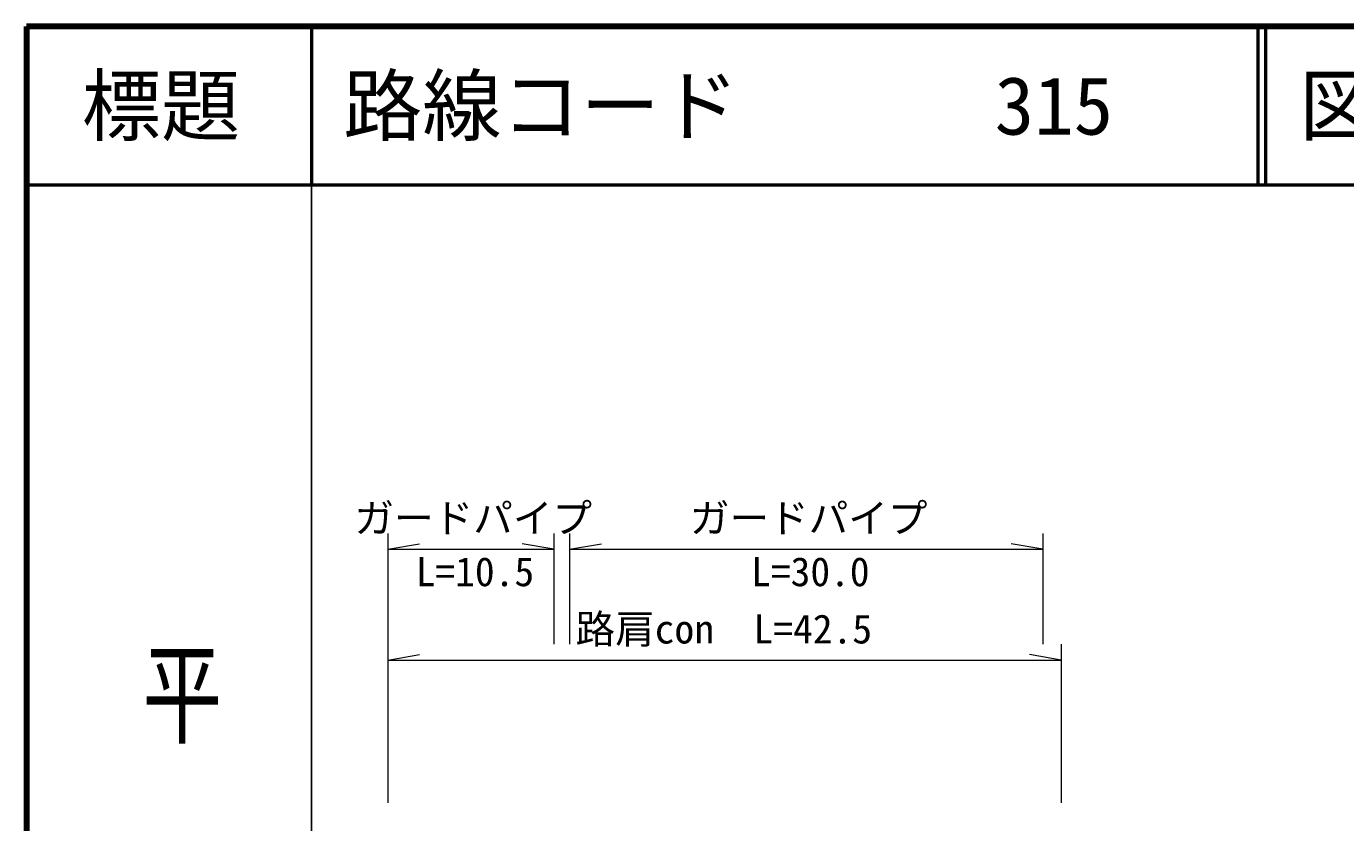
# Model space of a CAD drawing. Units: millimetres, scale not verified. Extents: x 40000 to 680000, y 20000 to 380000.
# Drawn here: x 40000 to 123302, y 329746 to 380000 of the extents above; entities that cross this region are included whole.
import ezdxf
from ezdxf.enums import TextEntityAlignment as Align

# ---------------------------------------------------------------- set-up
doc = ezdxf.new("R2010")
doc.units = ezdxf.units.MM
doc.header["$LTSCALE"] = 1000
for name, color, linetype, lineweight in [('M-STR-HTXT', 7, 'Continuous', 13), ('M-TTL', 2, 'Continuous', 140), ('M-TTL-BAND', 7, 'Continuous', 25), ('M-TTL-LINE', 7, 'Continuous', 50)]:
    doc.layers.add(name, color=color, linetype=linetype, lineweight=lineweight)
doc.layers.add('M-TTL-TXT', color=7, linetype='Continuous')
doc.styles.add('@ＭＳ ゴシック', font='')
doc.styles.add('ＭＳ ゴシック', font='')
doc.styles.get('@ＭＳ ゴシック').set_extended_font_data('@MS Gothic')
doc.styles.get('ＭＳ ゴシック').set_extended_font_data('MS Gothic')

msp = doc.modelspace()

# ---------------------------------------------------------------- linework, layer by layer
at = {"layer": 'M-STR-HTXT'}
for p, q in [((62825, 348000), (62825, 331000)), ((73306, 348000), (73306, 341000)), ((74305, 348000), (74305, 341000)), ((104189, 348001), (104189, 341001)), ((62825, 347000), (64825, 347350)), ((62825, 347000), (73306, 347000)), ((73306, 347000), (71306, 347350)), ((74305, 347000), (76305, 347351)), ((74305, 347000), (104189, 347001)), ((104189, 347001), (102189, 347351)), ((105336, 341001), (105336, 331001)), ((62825, 340000), (64825, 340350)), ((62825, 340000), (105336, 340001)), ((105336, 340001), (103336, 340351))]:
    msp.add_line(p, q, dxfattribs=at)
at = {"layer": 'M-TTL'}
for p, q in [((40000, 380000), (40000, 20000)), ((680000, 380000), (40000, 380000))]:
    msp.add_line(p, q, dxfattribs=at)
at = {"layer": 'M-TTL-BAND'}
msp.add_line((58000, 370000), (58000, 20000), dxfattribs=at)
at = {"layer": 'M-TTL-LINE'}
for p, q in [((58000, 380000), (58000, 370000)), ((117750, 380000), (117750, 370000)), ((118250, 380000), (118250, 370000)), ((40000, 370000), (680000, 370000))]:
    msp.add_line(p, q, dxfattribs=at)

# ---------------------------------------------------------------- texts
at = {"layer": 'M-STR-HTXT', "style": 'ＭＳ ゴシック'}
for s, p in [('ガードパイプ', (68217, 347500)), ('ガードパイプ', (89398, 347501)), ('路肩con\u3000L=42.5', (84038, 340501))]:
    msp.add_text(s, height=1833, dxfattribs=at).set_placement(p, align=Align.BOTTOM_CENTER)
for s, p in [('L=10.5', (68323, 346500)), ('L=30.0', (89504, 346501))]:
    msp.add_text(s, height=1833, dxfattribs=at).set_placement(p, align=Align.TOP_CENTER)
at = {"layer": 'M-TTL-BAND', "style": '@ＭＳ ゴシック', "width": 1.4}
msp.add_text('平  面  図', height=3666, rotation=270, dxfattribs=at).set_placement((49777, 306475), align=Align.MIDDLE_RIGHT)
at = {"layer": 'M-TTL-TXT', "style": 'ＭＳ ゴシック'}
msp.add_text('標題', height=3666, dxfattribs=at).set_placement((48500, 375000), align=Align.MIDDLE_CENTER)
for s, p in [('路線コード', (60000, 375000)), ('315', (101142, 375000)), ('図面コード', (120380, 375000))]:
    msp.add_text(s, height=3666, dxfattribs=at).set_placement(p, align=Align.MIDDLE_LEFT)

doc.saveas('drawing.dxf')
